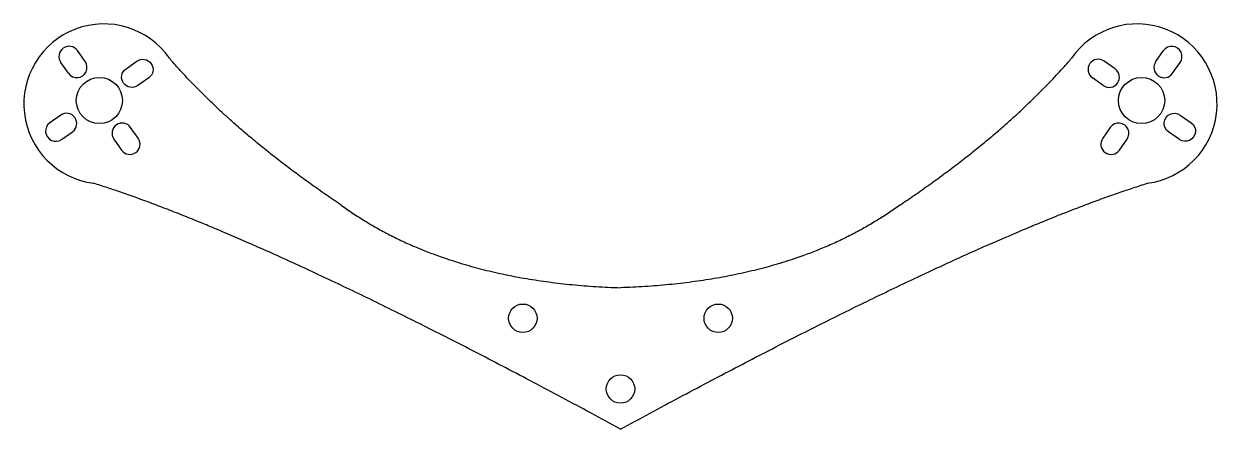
# Model space of a CAD drawing. Header units: millimetres. Extents: x -67 to 67, y -5 to 41.
import ezdxf

# ---------------------------------------------------------------- set-up
doc = ezdxf.new("R2010")
doc.units = ezdxf.units.MM
doc.layers.get('0').update_dxf_attribs({"linetype": 'CONTINUOUS'})

msp = doc.modelspace()

# ---------------------------------------------------------------- linework, layer by layer
for p, q in [((-60.27, 36.33), (-61.13, 37.56)), ((55.67, 35.52), (54.44, 36.38)), ((60.26, 36.33), (61.12, 37.56)), ((-62.15, 35.01), (-63.01, 36.24)), ((62.15, 35.01), (63.01, 36.24)), ((54.35, 33.63), (53.12, 34.49))]:
    msp.add_line(p, q)
for points in [[(-53.12, 34.49), (-54.35, 33.63, -1), (-55.67, 35.52), (-54.44, 36.38, -1)], [(-62.92, 27.57), (-61.7, 28.43, 1), (-63.01, 30.31), (-64.24, 29.45, 1)], [(62.92, 27.57), (61.69, 28.43, -1), (63.01, 30.31), (64.24, 29.45, -1)], [(-54.29, 27.7), (-55.15, 28.93, 1), (-57.03, 27.61), (-56.17, 26.38, 1)], [(56.16, 26.38), (57.02, 27.61, 1), (55.14, 28.93), (54.28, 27.7, 1)]]:
    msp.add_lwpolyline(points, format="xyb", close=True)
for centre, radius in [((-58.67, 31.95), 2.6), ((58.66, 31.95), 2.6), ((-11, 7.46), 1.6), ((-11, 7.46), 1.6), ((11, 7.46), 1.6), ((11, 7.46), 1.6), ((0, -0.49), 1.6), ((0, -0.49), 1.6), ((0, -0.49), 1.6), ((0, -0.49), 1.6), ((0, -0.49), 1.6), ((0, -0.49), 1.6), ((0, -0.49), 1.6), ((0, -0.49), 1.6), ((0, -0.49), 1.6), ((0, -0.49), 1.6), ((0, -0.49), 1.6), ((0, -0.49), 1.6), ((0, -0.49), 1.6), ((0, -0.49), 1.6), ((0, -0.49), 1.6), ((0, -0.49), 1.6)]:
    msp.add_circle(centre, radius)
for centre, radius, start, end in [((-58.17, 31.57), 9, 34.753, 262.6845), ((58.16, 31.57), 9, -82.6845, 145.247), ((-62.07, 36.9), 1.15, 35, 215), ((62.06, 36.9), 1.15, -35, 145), ((-61.21, 35.67), 1.15, -145, 35), ((53.78, 35.44), 1.15, 55, 235), ((61.2, 35.67), 1.15, 145, 325), ((55.01, 34.57), 1.15, -125, 55)]:
    msp.add_arc(centre, radius, start, end)
for points in [[(-31.45, 20.19), (-43.48, 28.25), (-50.78, 36.7)], [(31.45, 20.19), (43.48, 28.25), (50.77, 36.7)], [(0, -5.01), (-39.47, 16.44), (-59.32, 22.64)], [(0, -5.01), (39.47, 16.44), (59.31, 22.64)], [(-31.45, 20.19), (-19.57, 11.55), (0, 10.89)], [(31.45, 20.19), (19.57, 11.55), (0, 10.89)]]:
    msp.add_open_spline(points, degree=2)

doc.saveas('drawing.dxf')
